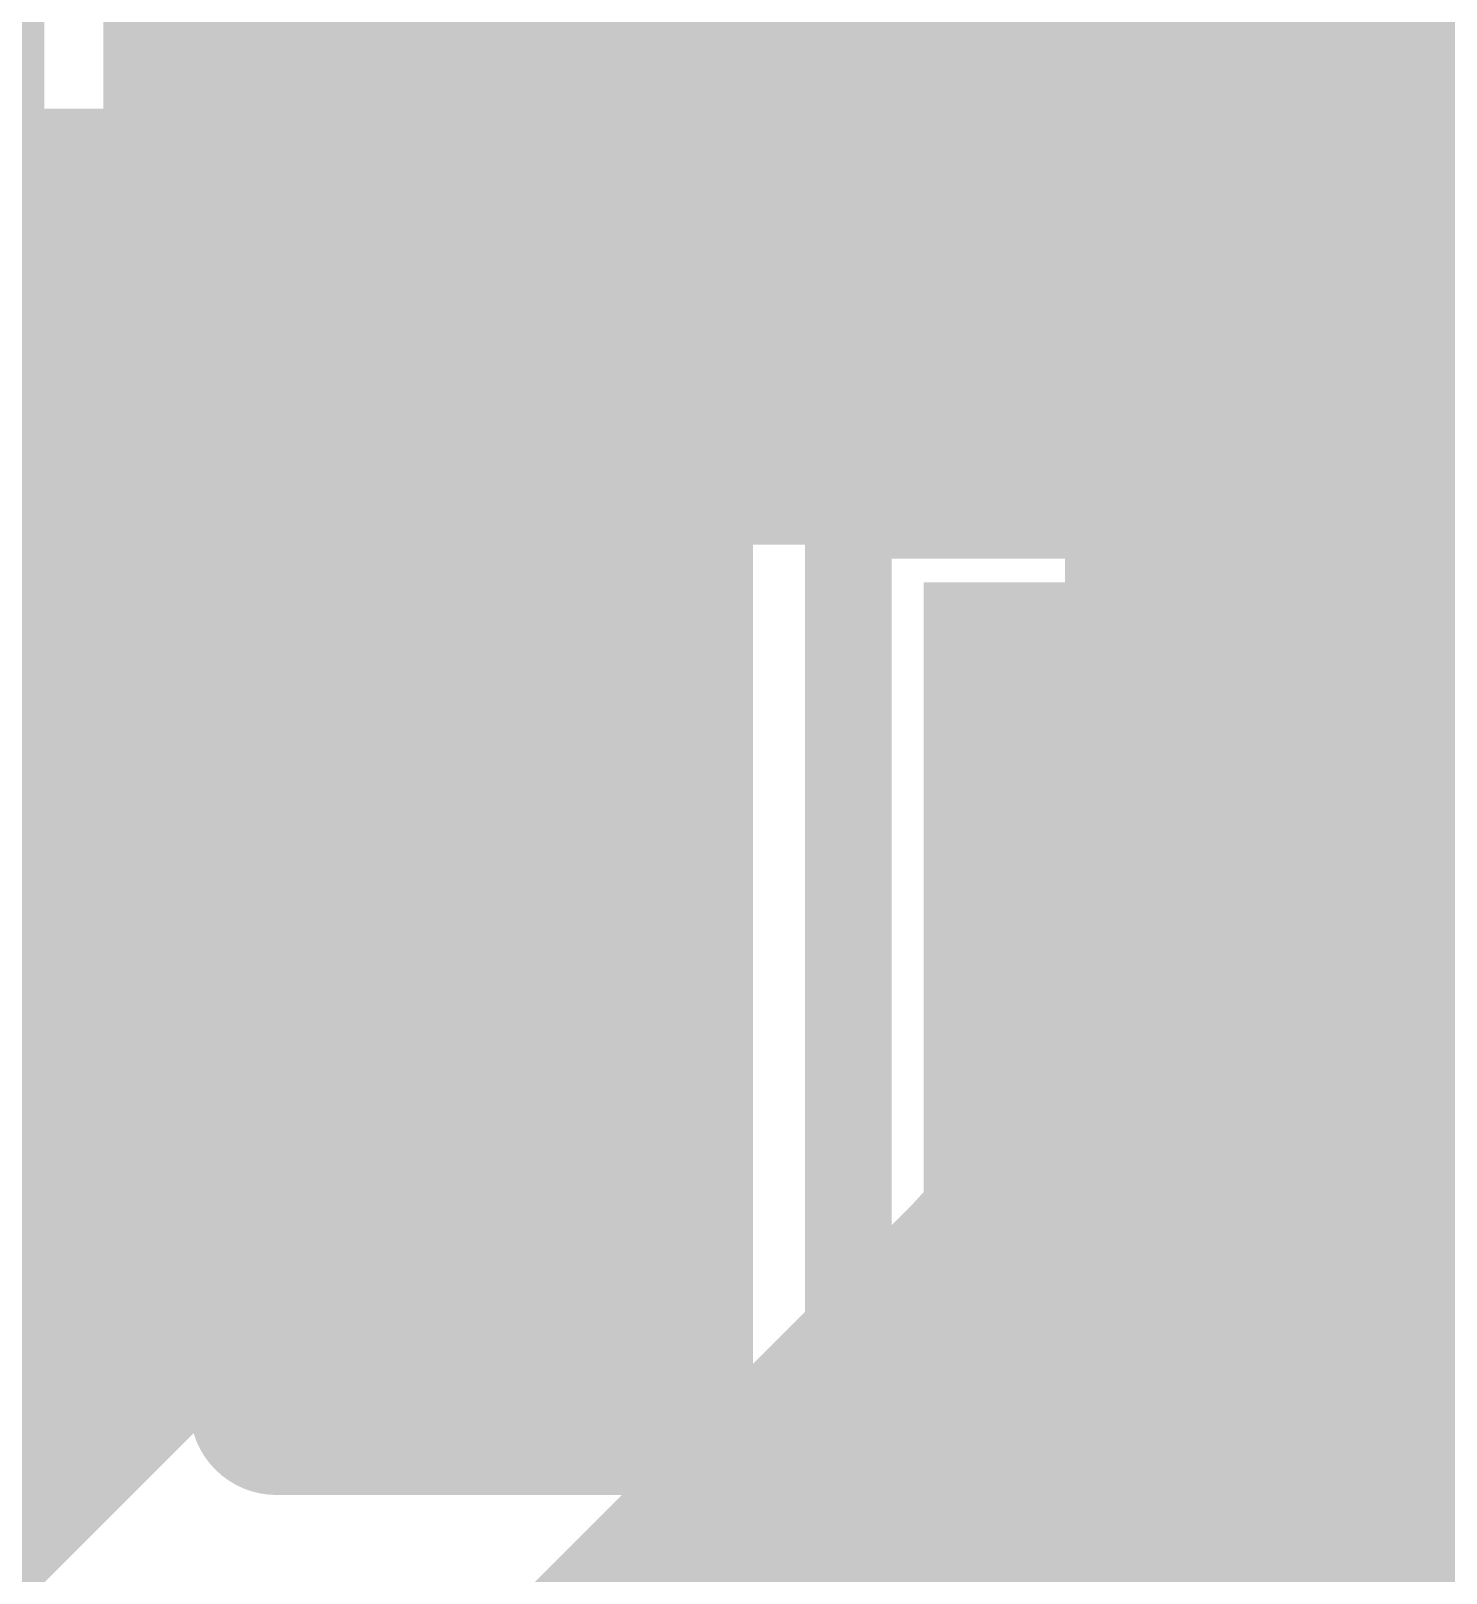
# Model space of a CAD drawing. Header units: inches. Extents: x -0.355 to 0.355, y -0.355 to 0.355.
# Drawn here: x 0.15485 to 0.18701, y -0.04311 to -0.00807 of the extents above; entities that cross this region are included whole.
import ezdxf

# ---------------------------------------------------------------- set-up
doc = ezdxf.new("R2010")
doc.units = ezdxf.units.IN
doc.header["$MEASUREMENT"] = 0
for name, color, linetype in [('BottomLayer', 5, 'Continuous'), ('BottomPaste', 16, 'Continuous'), ('BottomSolder', 6, 'Continuous'), ('Mechanical15', 56, 'Continuous'), ('TopLayer', 1, 'Continuous'), ('TopOverlay', 2, 'Continuous'), ('TopPaste', 8, 'Continuous'), ('TopSolder', 216, 'Continuous')]:
    doc.layers.add(name, color=color, linetype=linetype)

# ---------------------------------------------------------------- blocks, each defined once
blk = doc.blocks.new('BF83112DW7_D_7_F_4_B_4')
at = {"layer": 'BottomLayer'}
blk.add_hatch(color=5, dxfattribs=at).paths.add_polyline_path([(-0.015748, -0.162598), (0.015748, -0.162598), (0.015748, -0.178346), (-0.015748, -0.178346)])
at = {"layer": 'BottomPaste'}
blk.add_hatch(color=16, dxfattribs=at).paths.add_polyline_path([(-0.015748, -0.162598), (0.015748, -0.162598), (0.015748, -0.178346), (-0.015748, -0.178346)])
at = {"layer": 'BottomSolder'}
blk.add_hatch(color=6, dxfattribs=at).paths.add_polyline_path([(-0.019748, -0.158598), (0.019748, -0.158598), (0.019748, -0.182346), (-0.019748, -0.182346)])
blk = doc.blocks.new('R0201_18')
at = {"layer": 'TopLayer'}
blk.add_hatch(color=1, dxfattribs=at).paths.add_polyline_path([(0.005906, 0.005906), (0.017716, 0.005906), (0.017716, -0.005906), (0.005906, -0.005906)])
at = {"layer": 'TopPaste'}
blk.add_hatch(color=8, dxfattribs=at).paths.add_polyline_path([(0.005906, 0.005906), (0.017716, 0.005906), (0.017716, -0.005906), (0.005906, -0.005906)])
at = {"layer": 'TopSolder'}
blk.add_hatch(color=216, dxfattribs=at).paths.add_polyline_path([(0.001906, 0.009905), (0.021716, 0.009905), (0.021716, -0.009905), (0.001906, -0.009905)])
at = {"layer": 'TopOverlay'}
for points in [[(0.023425, 0.011434, 0.001969, 0.001969, 0), (0.007874, 0.011434, 0.001969, 0.001969, 0)], [(0.023425, 0.011434, 0.001969, 0.001969, 0), (0.023425, -0.011434, 0.001969, 0.001969, 0)], [(0.023425, -0.011434, 0.001969, 0.001969, 0), (0.007874, -0.011434, 0.001969, 0.001969, 0)]]:
    blk.add_lwpolyline(points, format="xyseb", dxfattribs=at)
for points in [[(0.022933, 0.011434, 0.000984, 0.000984, 1), (0.023917, 0.011434, 0.000984, 0.000984, 1)], [(0.022933, 0.011434, 0.000984, 0.000984, 1), (0.023917, 0.011434, 0.000984, 0.000984, 1)], [(0.022933, -0.011434, 0.000984, 0.000984, 1), (0.023917, -0.011434, 0.000984, 0.000984, 1)], [(0.022933, -0.011434, 0.000984, 0.000984, 1), (0.023917, -0.011434, 0.000984, 0.000984, 1)]]:
    blk.add_lwpolyline(points, format="xyseb", close=True, dxfattribs=at)
blk = doc.blocks.new('SOD_962_37')
at = {"layer": 'Mechanical15'}
h = blk.add_hatch(color=56, dxfattribs=at)
edge = h.paths.add_edge_path()
edge.add_arc((0, 0), 0.000984, 0, 360)
at = {"layer": 'TopLayer'}
for points in [[(-0.010827, 0.004921), (-0.004921, 0.004921), (-0.004921, -0.004921), (-0.010827, -0.004921)], [(0.004921, 0.004921), (0.010827, 0.004921), (0.010827, -0.004921), (0.004921, -0.004921)]]:
    blk.add_hatch(color=1, dxfattribs=at).paths.add_polyline_path(points)
at = {"layer": 'TopPaste'}
for points in [[(-0.010827, 0.004921), (-0.004921, 0.004921), (-0.004921, -0.004921), (-0.010827, -0.004921)], [(0.004921, 0.004921), (0.010827, 0.004921), (0.010827, -0.004921), (0.004921, -0.004921)]]:
    blk.add_hatch(color=8, dxfattribs=at).paths.add_polyline_path(points)
at = {"layer": 'TopSolder'}
for points in [[(-0.014827, 0.008921), (-0.000921, 0.008921), (-0.000921, -0.008921), (-0.014827, -0.008921)], [(0.000921, 0.008921), (0.014827, 0.008921), (0.014827, -0.008921), (0.000921, -0.008921)]]:
    blk.add_hatch(color=216, dxfattribs=at).paths.add_polyline_path(points)
at = {"layer": 'TopOverlay'}
for points in [[(0.000387, 0.005899, 0.001181, 0.001181, 0), (-0.0004, 0.005899, 0.001181, 0.001181, 0)], [(0.000394, -0.005906, 0.001181, 0.001181, 0), (-0.000394, -0.005906, 0.001181, 0.001181, 0)]]:
    blk.add_lwpolyline(points, format="xyseb", dxfattribs=at)
for points in [[(-0.000695, 0.005899, 0.00059, 0.00059, 1), (-0.000105, 0.005899, 0.00059, 0.00059, 1)], [(0.000092, 0.005899, 0.00059, 0.00059, 1), (0.000683, 0.005899, 0.00059, 0.00059, 1)], [(-0.000689, -0.005906, 0.00059, 0.00059, 1), (-0.000098, -0.005906, 0.00059, 0.00059, 1)], [(0.000098, -0.005906, 0.00059, 0.00059, 1), (0.000689, -0.005906, 0.00059, 0.00059, 1)]]:
    blk.add_lwpolyline(points, format="xyseb", close=True, dxfattribs=at)
blk = doc.blocks.new('C0201_46')
at = {"layer": 'TopOverlay'}
for points in [[(0.019606, 0.011847, 0.001181, 0.001181, -0.414214), (0.023543, 0.00791, 0.001181, 0.001181, 0)], [(0.023543, 0.00791, 0.001181, 0.001181, 0), (0.023543, -0.00791, 0.001181, 0.001181, 0)]]:
    blk.add_lwpolyline(points, format="xyseb", dxfattribs=at)
blk.add_lwpolyline([(0.023248, 0.00791, 0.00059, 0.00059, 1), (0.023839, 0.00791, 0.00059, 0.00059, 1)], format="xyseb", close=True, dxfattribs=at)
blk.add_lwpolyline([(0.023248, 0.00791, 0.00059, 0.00059, 1), (0.023839, 0.00791, 0.00059, 0.00059, 1)], format="xyseb", close=True, dxfattribs=at)
blk = doc.blocks.new('C0201_52')
at = {"layer": 'TopOverlay'}
for points in [[(-0.019606, -0.011847, 0.001181, 0.001181, -0.414214), (-0.023543, -0.00791, 0.001181, 0.001181, 0)], [(-0.019606, -0.011847, 0.001181, 0.001181, 0), (0.019606, -0.011847, 0.001181, 0.001181, 0)]]:
    blk.add_lwpolyline(points, format="xyseb", dxfattribs=at)
blk.add_lwpolyline([(-0.019902, -0.011847, 0.00059, 0.00059, 1), (-0.019311, -0.011847, 0.00059, 0.00059, 1)], format="xyseb", close=True, dxfattribs=at)
blk.add_lwpolyline([(-0.019902, -0.011847, 0.00059, 0.00059, 1), (-0.019311, -0.011847, 0.00059, 0.00059, 1)], format="xyseb", close=True, dxfattribs=at)

msp = doc.modelspace()

# ---------------------------------------------------------------- linework, layer by layer
at = {"layer": 'BottomLayer'}
for points in [[(0.264103, -0.07874, 0.003937, 0.003937, -6.854099), (0.264103, 0.07874, 0.003937, 0.003937, 0)], [(0.166535, -0.026377, 0.007874, 0.007874, 0), (0.166535, -0.003937, 0.007874, 0.007874, 0)], [(0.275591, -0.003937, 0.003937, 0.003937, -0.864689), (-0.264103, -0.082677, 0.003937, 0.003937, 0)], [(0.190994, -0.010182, 0.003937, 0.003937, -0.101998), (0.185545, -0.011305, 0.003937, 0.003937, 0)], [(0.190994, -0.010182, 0.003937, 0.003937, -0.101998), (0.185545, -0.011305, 0.003937, 0.003937, 0)], [(0.180315, -0.011305, 0.003937, 0.003937, 0), (0.185545, -0.011305, 0.003937, 0.003937, 0)], [(0.180315, -0.026377, 0.003937, 0.003937, 0), (0.180315, -0.011305, 0.003937, 0.003937, 0)], [(0.187039, -0.011224, 0.003937, 0.003937, 0), (0.191104, -0.011224, 0.003937, 0.003937, 0)], [(0.180315, -0.011618, 0.003937, 0.003937, 0), (0.191161, -0.011618, 0.003937, 0.003937, 0)], [(0.180315, -0.012012, 0.003937, 0.003937, 0), (0.191228, -0.012012, 0.003937, 0.003937, 0)], [(0.180315, -0.012405, 0.003937, 0.003937, 0), (0.191304, -0.012405, 0.003937, 0.003937, 0)], [(0.180315, -0.012799, 0.003937, 0.003937, 0), (0.191389, -0.012799, 0.003937, 0.003937, 0)], [(0.180315, -0.013193, 0.003937, 0.003937, 0), (0.191483, -0.013193, 0.003937, 0.003937, 0)], [(0.180315, -0.013586, 0.003937, 0.003937, 0), (0.191587, -0.013586, 0.003937, 0.003937, 0)], [(0.180315, -0.01398, 0.003937, 0.003937, 0), (0.191701, -0.01398, 0.003937, 0.003937, 0)], [(0.180315, -0.014374, 0.003937, 0.003937, 0), (0.191825, -0.014374, 0.003937, 0.003937, 0)], [(0.180315, -0.014767, 0.003937, 0.003937, 0), (0.191959, -0.014767, 0.003937, 0.003937, 0)], [(0.180315, -0.015161, 0.003937, 0.003937, 0), (0.192104, -0.015161, 0.003937, 0.003937, 0)], [(0.180315, -0.015555, 0.003937, 0.003937, 0), (0.192259, -0.015555, 0.003937, 0.003937, 0)], [(0.180315, -0.015949, 0.003937, 0.003937, 0), (0.192426, -0.015949, 0.003937, 0.003937, 0)], [(0.180315, -0.016342, 0.003937, 0.003937, 0), (0.192603, -0.016342, 0.003937, 0.003937, 0)], [(0.180315, -0.016736, 0.003937, 0.003937, 0), (0.192793, -0.016736, 0.003937, 0.003937, 0)], [(0.180315, -0.01713, 0.003937, 0.003937, 0), (0.192994, -0.01713, 0.003937, 0.003937, 0)], [(0.180315, -0.017523, 0.003937, 0.003937, 0), (0.193209, -0.017523, 0.003937, 0.003937, 0)], [(0.180315, -0.017917, 0.003937, 0.003937, 0), (0.193436, -0.017917, 0.003937, 0.003937, 0)], [(0.180315, -0.018311, 0.003937, 0.003937, 0), (0.193677, -0.018311, 0.003937, 0.003937, 0)], [(0.180315, -0.018704, 0.003937, 0.003937, 0), (0.193933, -0.018704, 0.003937, 0.003937, 0)], [(0.180315, -0.019098, 0.003937, 0.003937, 0), (0.194204, -0.019098, 0.003937, 0.003937, 0)], [(0.180315, -0.019492, 0.003937, 0.003937, 0), (0.194491, -0.019492, 0.003937, 0.003937, 0)], [(0.180315, -0.019886, 0.003937, 0.003937, 0), (0.194795, -0.019886, 0.003937, 0.003937, 0)], [(0.180315, -0.020279, 0.003937, 0.003937, 0), (0.195118, -0.020279, 0.003937, 0.003937, 0)], [(0.180315, -0.020673, 0.003937, 0.003937, 0), (0.19546, -0.020673, 0.003937, 0.003937, 0)], [(0.180315, -0.021067, 0.003937, 0.003937, 0), (0.195823, -0.021067, 0.003937, 0.003937, 0)], [(0.180315, -0.02146, 0.003937, 0.003937, 0), (0.196209, -0.02146, 0.003937, 0.003937, 0)], [(0.180315, -0.021854, 0.003937, 0.003937, 0), (0.196621, -0.021854, 0.003937, 0.003937, 0)], [(0.180315, -0.022248, 0.003937, 0.003937, 0), (0.19706, -0.022248, 0.003937, 0.003937, 0)], [(0.180315, -0.022641, 0.003937, 0.003937, 0), (0.19753, -0.022641, 0.003937, 0.003937, 0)], [(0.180315, -0.023035, 0.003937, 0.003937, 0), (0.198036, -0.023035, 0.003937, 0.003937, 0)], [(0.180315, -0.023429, 0.003937, 0.003937, 0), (0.198583, -0.023429, 0.003937, 0.003937, 0)], [(0.180315, -0.023823, 0.003937, 0.003937, 0), (0.199178, -0.023823, 0.003937, 0.003937, 0)], [(0.180315, -0.024216, 0.003937, 0.003937, 0), (0.199829, -0.024216, 0.003937, 0.003937, 0)], [(0.122047, -0.070865, 0.007874, 0.007874, 0), (0.166535, -0.026377, 0.007874, 0.007874, 0)], [(0.180315, -0.02461, 0.003937, 0.003937, 0), (0.200552, -0.02461, 0.003937, 0.003937, 0)], [(0.180315, -0.025004, 0.003937, 0.003937, 0), (0.201368, -0.025004, 0.003937, 0.003937, 0)], [(0.180315, -0.025397, 0.003937, 0.003937, 0), (0.202311, -0.025397, 0.003937, 0.003937, 0)], [(0.180315, -0.025791, 0.003937, 0.003937, 0), (0.20345, -0.025791, 0.003937, 0.003937, 0)], [(0.180315, -0.026377, 0.003937, 0.003937, -0.198912), (0.176279, -0.036121, 0.003937, 0.003937, 0)], [(0.180315, -0.026377, 0.003937, 0.003937, -0.198912), (0.176279, -0.036121, 0.003937, 0.003937, 0)], [(0.180315, -0.026185, 0.003937, 0.003937, 0), (0.204964, -0.026185, 0.003937, 0.003937, 0)], [(0.180313, -0.026579, 0.003937, 0.003937, 0), (0.250949, -0.026579, 0.003937, 0.003937, 0)], [(0.180302, -0.026972, 0.003937, 0.003937, 0), (0.250913, -0.026972, 0.003937, 0.003937, 0)], [(0.180279, -0.027366, 0.003937, 0.003937, 0), (0.250877, -0.027366, 0.003937, 0.003937, 0)], [(0.180245, -0.02776, 0.003937, 0.003937, 0), (0.25084, -0.02776, 0.003937, 0.003937, 0)], [(0.1802, -0.028153, 0.003937, 0.003937, 0), (0.250802, -0.028153, 0.003937, 0.003937, 0)], [(0.180143, -0.028547, 0.003937, 0.003937, 0), (0.250764, -0.028547, 0.003937, 0.003937, 0)], [(0.180074, -0.028941, 0.003937, 0.003937, 0), (0.250725, -0.028941, 0.003937, 0.003937, 0)], [(0.179994, -0.029334, 0.003937, 0.003937, 0), (0.250685, -0.029334, 0.003937, 0.003937, 0)], [(0.179901, -0.029728, 0.003937, 0.003937, 0), (0.250645, -0.029728, 0.003937, 0.003937, 0)], [(0.179796, -0.030122, 0.003937, 0.003937, 0), (0.250604, -0.030122, 0.003937, 0.003937, 0)], [(0.179679, -0.030516, 0.003937, 0.003937, 0), (0.250563, -0.030516, 0.003937, 0.003937, 0)], [(0.179548, -0.030909, 0.003937, 0.003937, 0), (0.250521, -0.030909, 0.003937, 0.003937, 0)], [(0.179404, -0.031303, 0.003937, 0.003937, 0), (0.250478, -0.031303, 0.003937, 0.003937, 0)], [(0.179247, -0.031697, 0.003937, 0.003937, 0), (0.250435, -0.031697, 0.003937, 0.003937, 0)], [(0.179075, -0.03209, 0.003937, 0.003937, 0), (0.250391, -0.03209, 0.003937, 0.003937, 0)], [(0.178888, -0.032484, 0.003937, 0.003937, 0), (0.250346, -0.032484, 0.003937, 0.003937, 0)], [(0.178685, -0.032878, 0.003937, 0.003937, 0), (0.250301, -0.032878, 0.003937, 0.003937, 0)], [(0.178466, -0.033271, 0.003937, 0.003937, 0), (0.250255, -0.033271, 0.003937, 0.003937, 0)], [(0.17823, -0.033665, 0.003937, 0.003937, 0), (0.250209, -0.033665, 0.003937, 0.003937, 0)], [(0.177975, -0.034059, 0.003937, 0.003937, 0), (0.250162, -0.034059, 0.003937, 0.003937, 0)], [(0.177701, -0.034452, 0.003937, 0.003937, 0), (0.250114, -0.034452, 0.003937, 0.003937, 0)], [(0.177405, -0.034846, 0.003937, 0.003937, 0), (0.250066, -0.034846, 0.003937, 0.003937, 0)], [(0.177087, -0.03524, 0.003937, 0.003937, 0), (0.250017, -0.03524, 0.003937, 0.003937, 0)], [(0.176743, -0.035634, 0.003937, 0.003937, 0), (0.249967, -0.035634, 0.003937, 0.003937, 0)], [(0.141353, -0.071046, 0.003937, 0.003937, 0), (0.176279, -0.036121, 0.003937, 0.003937, 0)], [(0.176372, -0.036027, 0.003937, 0.003937, 0), (0.249917, -0.036027, 0.003937, 0.003937, 0)], [(0.175979, -0.036421, 0.003937, 0.003937, 0), (0.249866, -0.036421, 0.003937, 0.003937, 0)], [(0.175585, -0.036815, 0.003937, 0.003937, 0), (0.249814, -0.036815, 0.003937, 0.003937, 0)], [(0.175191, -0.037208, 0.003937, 0.003937, 0), (0.249762, -0.037208, 0.003937, 0.003937, 0)], [(0.174798, -0.037602, 0.003937, 0.003937, 0), (0.24971, -0.037602, 0.003937, 0.003937, 0)], [(0.174404, -0.037996, 0.003937, 0.003937, 0), (0.249656, -0.037996, 0.003937, 0.003937, 0)], [(0.17401, -0.03839, 0.003937, 0.003937, 0), (0.249602, -0.03839, 0.003937, 0.003937, 0)], [(0.173617, -0.038783, 0.003937, 0.003937, 0), (0.249547, -0.038783, 0.003937, 0.003937, 0)], [(0.173223, -0.039177, 0.003937, 0.003937, 0), (0.249492, -0.039177, 0.003937, 0.003937, 0)], [(0.172829, -0.039571, 0.003937, 0.003937, 0), (0.249436, -0.039571, 0.003937, 0.003937, 0)], [(0.172435, -0.039964, 0.003937, 0.003937, 0), (0.24938, -0.039964, 0.003937, 0.003937, 0)], [(0.172042, -0.040358, 0.003937, 0.003937, 0), (0.249322, -0.040358, 0.003937, 0.003937, 0)], [(0.171648, -0.040752, 0.003937, 0.003937, 0), (0.249265, -0.040752, 0.003937, 0.003937, 0)], [(0.171254, -0.041145, 0.003937, 0.003937, 0), (0.249206, -0.041145, 0.003937, 0.003937, 0)], [(0.170861, -0.041539, 0.003937, 0.003937, 0), (0.249147, -0.041539, 0.003937, 0.003937, 0)], [(0.170467, -0.041933, 0.003937, 0.003937, 0), (0.249087, -0.041933, 0.003937, 0.003937, 0)], [(0.170073, -0.042327, 0.003937, 0.003937, 0), (0.249027, -0.042327, 0.003937, 0.003937, 0)], [(0.16968, -0.04272, 0.003937, 0.003937, 0), (0.248966, -0.04272, 0.003937, 0.003937, 0)], [(0.169286, -0.043114, 0.003937, 0.003937, 0), (0.248904, -0.043114, 0.003937, 0.003937, 0)], [(0.168892, -0.043508, 0.003937, 0.003937, 0), (0.248842, -0.043508, 0.003937, 0.003937, 0)], [(0.168498, -0.043901, 0.003937, 0.003937, 0), (0.248779, -0.043901, 0.003937, 0.003937, 0)], [(0.168105, -0.044295, 0.003937, 0.003937, 0), (0.248716, -0.044295, 0.003937, 0.003937, 0)], [(0.167711, -0.044689, 0.003937, 0.003937, 0), (0.248651, -0.044689, 0.003937, 0.003937, 0)]]:
    msp.add_lwpolyline(points, format="xyseb", dxfattribs=at)
for points in [[(0.179331, -0.011305, 0.001969, 0.001969, 1), (0.181299, -0.011305, 0.001969, 0.001969, 1)], [(0.179331, -0.011305, 0.001969, 0.001969, 1), (0.181299, -0.011305, 0.001969, 0.001969, 1)], [(0.184561, -0.011305, 0.001969, 0.001969, 1), (0.186529, -0.011305, 0.001969, 0.001969, 1)], [(0.184561, -0.011305, 0.001969, 0.001969, 1), (0.186529, -0.011305, 0.001969, 0.001969, 1)], [(0.184561, -0.011305, 0.001969, 0.001969, 1), (0.186529, -0.011305, 0.001969, 0.001969, 1)], [(0.186055, -0.011224, 0.001969, 0.001969, 1), (0.188024, -0.011224, 0.001969, 0.001969, 1)], [(0.179331, -0.011618, 0.001969, 0.001969, 1), (0.181299, -0.011618, 0.001969, 0.001969, 1)], [(0.179331, -0.012012, 0.001969, 0.001969, 1), (0.181299, -0.012012, 0.001969, 0.001969, 1)], [(0.179331, -0.012405, 0.001969, 0.001969, 1), (0.181299, -0.012405, 0.001969, 0.001969, 1)], [(0.179331, -0.012799, 0.001969, 0.001969, 1), (0.181299, -0.012799, 0.001969, 0.001969, 1)], [(0.179331, -0.013193, 0.001969, 0.001969, 1), (0.181299, -0.013193, 0.001969, 0.001969, 1)], [(0.179331, -0.013586, 0.001969, 0.001969, 1), (0.181299, -0.013586, 0.001969, 0.001969, 1)], [(0.179331, -0.01398, 0.001969, 0.001969, 1), (0.181299, -0.01398, 0.001969, 0.001969, 1)], [(0.179331, -0.014374, 0.001969, 0.001969, 1), (0.181299, -0.014374, 0.001969, 0.001969, 1)], [(0.179331, -0.014767, 0.001969, 0.001969, 1), (0.181299, -0.014767, 0.001969, 0.001969, 1)], [(0.179331, -0.015161, 0.001969, 0.001969, 1), (0.181299, -0.015161, 0.001969, 0.001969, 1)], [(0.179331, -0.015555, 0.001969, 0.001969, 1), (0.181299, -0.015555, 0.001969, 0.001969, 1)], [(0.179331, -0.015949, 0.001969, 0.001969, 1), (0.181299, -0.015949, 0.001969, 0.001969, 1)], [(0.179331, -0.016342, 0.001969, 0.001969, 1), (0.181299, -0.016342, 0.001969, 0.001969, 1)], [(0.179331, -0.016736, 0.001969, 0.001969, 1), (0.181299, -0.016736, 0.001969, 0.001969, 1)], [(0.179331, -0.01713, 0.001969, 0.001969, 1), (0.181299, -0.01713, 0.001969, 0.001969, 1)], [(0.179331, -0.017523, 0.001969, 0.001969, 1), (0.181299, -0.017523, 0.001969, 0.001969, 1)], [(0.179331, -0.017917, 0.001969, 0.001969, 1), (0.181299, -0.017917, 0.001969, 0.001969, 1)], [(0.179331, -0.018311, 0.001969, 0.001969, 1), (0.181299, -0.018311, 0.001969, 0.001969, 1)], [(0.179331, -0.018704, 0.001969, 0.001969, 1), (0.181299, -0.018704, 0.001969, 0.001969, 1)], [(0.179331, -0.019098, 0.001969, 0.001969, 1), (0.181299, -0.019098, 0.001969, 0.001969, 1)], [(0.179331, -0.019492, 0.001969, 0.001969, 1), (0.181299, -0.019492, 0.001969, 0.001969, 1)], [(0.179331, -0.019886, 0.001969, 0.001969, 1), (0.181299, -0.019886, 0.001969, 0.001969, 1)], [(0.179331, -0.020279, 0.001969, 0.001969, 1), (0.181299, -0.020279, 0.001969, 0.001969, 1)], [(0.179331, -0.020673, 0.001969, 0.001969, 1), (0.181299, -0.020673, 0.001969, 0.001969, 1)], [(0.179331, -0.021067, 0.001969, 0.001969, 1), (0.181299, -0.021067, 0.001969, 0.001969, 1)], [(0.179331, -0.02146, 0.001969, 0.001969, 1), (0.181299, -0.02146, 0.001969, 0.001969, 1)], [(0.179331, -0.021854, 0.001969, 0.001969, 1), (0.181299, -0.021854, 0.001969, 0.001969, 1)], [(0.179331, -0.022248, 0.001969, 0.001969, 1), (0.181299, -0.022248, 0.001969, 0.001969, 1)], [(0.179331, -0.022641, 0.001969, 0.001969, 1), (0.181299, -0.022641, 0.001969, 0.001969, 1)], [(0.179331, -0.023035, 0.001969, 0.001969, 1), (0.181299, -0.023035, 0.001969, 0.001969, 1)], [(0.179331, -0.023429, 0.001969, 0.001969, 1), (0.181299, -0.023429, 0.001969, 0.001969, 1)], [(0.179331, -0.023823, 0.001969, 0.001969, 1), (0.181299, -0.023823, 0.001969, 0.001969, 1)], [(0.179331, -0.024216, 0.001969, 0.001969, 1), (0.181299, -0.024216, 0.001969, 0.001969, 1)], [(0.164567, -0.026377, 0.003937, 0.003937, 1), (0.168504, -0.026377, 0.003937, 0.003937, 1)], [(0.164567, -0.026377, 0.003937, 0.003937, 1), (0.168504, -0.026377, 0.003937, 0.003937, 1)], [(0.179331, -0.02461, 0.001969, 0.001969, 1), (0.181299, -0.02461, 0.001969, 0.001969, 1)], [(0.179331, -0.025004, 0.001969, 0.001969, 1), (0.181299, -0.025004, 0.001969, 0.001969, 1)], [(0.179331, -0.025397, 0.001969, 0.001969, 1), (0.181299, -0.025397, 0.001969, 0.001969, 1)], [(0.179331, -0.025791, 0.001969, 0.001969, 1), (0.181299, -0.025791, 0.001969, 0.001969, 1)], [(0.179331, -0.026185, 0.001969, 0.001969, 1), (0.181299, -0.026185, 0.001969, 0.001969, 1)], [(0.179331, -0.026377, 0.001969, 0.001969, 1), (0.181299, -0.026377, 0.001969, 0.001969, 1)], [(0.179331, -0.026377, 0.001969, 0.001969, 1), (0.181299, -0.026377, 0.001969, 0.001969, 1)], [(0.179331, -0.026377, 0.001969, 0.001969, 1), (0.181299, -0.026377, 0.001969, 0.001969, 1)], [(0.179329, -0.026579, 0.001969, 0.001969, 1), (0.181298, -0.026579, 0.001969, 0.001969, 1)], [(0.179318, -0.026972, 0.001969, 0.001969, 1), (0.181286, -0.026972, 0.001969, 0.001969, 1)], [(0.179295, -0.027366, 0.001969, 0.001969, 1), (0.181264, -0.027366, 0.001969, 0.001969, 1)], [(0.179261, -0.02776, 0.001969, 0.001969, 1), (0.18123, -0.02776, 0.001969, 0.001969, 1)], [(0.179216, -0.028153, 0.001969, 0.001969, 1), (0.181184, -0.028153, 0.001969, 0.001969, 1)], [(0.179159, -0.028547, 0.001969, 0.001969, 1), (0.181127, -0.028547, 0.001969, 0.001969, 1)], [(0.17909, -0.028941, 0.001969, 0.001969, 1), (0.181059, -0.028941, 0.001969, 0.001969, 1)], [(0.17901, -0.029334, 0.001969, 0.001969, 1), (0.180978, -0.029334, 0.001969, 0.001969, 1)], [(0.178917, -0.029728, 0.001969, 0.001969, 1), (0.180886, -0.029728, 0.001969, 0.001969, 1)], [(0.178812, -0.030122, 0.001969, 0.001969, 1), (0.180781, -0.030122, 0.001969, 0.001969, 1)], [(0.178695, -0.030516, 0.001969, 0.001969, 1), (0.180663, -0.030516, 0.001969, 0.001969, 1)], [(0.178564, -0.030909, 0.001969, 0.001969, 1), (0.180533, -0.030909, 0.001969, 0.001969, 1)], [(0.17842, -0.031303, 0.001969, 0.001969, 1), (0.180389, -0.031303, 0.001969, 0.001969, 1)], [(0.178263, -0.031697, 0.001969, 0.001969, 1), (0.180231, -0.031697, 0.001969, 0.001969, 1)], [(0.178091, -0.03209, 0.001969, 0.001969, 1), (0.180059, -0.03209, 0.001969, 0.001969, 1)], [(0.177904, -0.032484, 0.001969, 0.001969, 1), (0.179872, -0.032484, 0.001969, 0.001969, 1)], [(0.177701, -0.032878, 0.001969, 0.001969, 1), (0.179669, -0.032878, 0.001969, 0.001969, 1)], [(0.177482, -0.033271, 0.001969, 0.001969, 1), (0.17945, -0.033271, 0.001969, 0.001969, 1)], [(0.177246, -0.033665, 0.001969, 0.001969, 1), (0.179214, -0.033665, 0.001969, 0.001969, 1)], [(0.176991, -0.034059, 0.001969, 0.001969, 1), (0.178959, -0.034059, 0.001969, 0.001969, 1)], [(0.176716, -0.034452, 0.001969, 0.001969, 1), (0.178685, -0.034452, 0.001969, 0.001969, 1)], [(0.176421, -0.034846, 0.001969, 0.001969, 1), (0.178389, -0.034846, 0.001969, 0.001969, 1)], [(0.176102, -0.03524, 0.001969, 0.001969, 1), (0.178071, -0.03524, 0.001969, 0.001969, 1)], [(0.175759, -0.035634, 0.001969, 0.001969, 1), (0.177727, -0.035634, 0.001969, 0.001969, 1)], [(0.175295, -0.036121, 0.001969, 0.001969, 1), (0.177263, -0.036121, 0.001969, 0.001969, 1)], [(0.175295, -0.036121, 0.001969, 0.001969, 1), (0.177263, -0.036121, 0.001969, 0.001969, 1)], [(0.175295, -0.036121, 0.001969, 0.001969, 1), (0.177263, -0.036121, 0.001969, 0.001969, 1)], [(0.175387, -0.036027, 0.001969, 0.001969, 1), (0.177356, -0.036027, 0.001969, 0.001969, 1)], [(0.174995, -0.036421, 0.001969, 0.001969, 1), (0.176963, -0.036421, 0.001969, 0.001969, 1)], [(0.174601, -0.036815, 0.001969, 0.001969, 1), (0.176569, -0.036815, 0.001969, 0.001969, 1)], [(0.174207, -0.037208, 0.001969, 0.001969, 1), (0.176176, -0.037208, 0.001969, 0.001969, 1)], [(0.173814, -0.037602, 0.001969, 0.001969, 1), (0.175782, -0.037602, 0.001969, 0.001969, 1)], [(0.17342, -0.037996, 0.001969, 0.001969, 1), (0.175388, -0.037996, 0.001969, 0.001969, 1)], [(0.173026, -0.03839, 0.001969, 0.001969, 1), (0.174994, -0.03839, 0.001969, 0.001969, 1)], [(0.172632, -0.038783, 0.001969, 0.001969, 1), (0.174601, -0.038783, 0.001969, 0.001969, 1)], [(0.172239, -0.039177, 0.001969, 0.001969, 1), (0.174207, -0.039177, 0.001969, 0.001969, 1)], [(0.171845, -0.039571, 0.001969, 0.001969, 1), (0.173813, -0.039571, 0.001969, 0.001969, 1)], [(0.171451, -0.039964, 0.001969, 0.001969, 1), (0.17342, -0.039964, 0.001969, 0.001969, 1)], [(0.171058, -0.040358, 0.001969, 0.001969, 1), (0.173026, -0.040358, 0.001969, 0.001969, 1)], [(0.170664, -0.040752, 0.001969, 0.001969, 1), (0.172632, -0.040752, 0.001969, 0.001969, 1)], [(0.17027, -0.041145, 0.001969, 0.001969, 1), (0.172239, -0.041145, 0.001969, 0.001969, 1)], [(0.169877, -0.041539, 0.001969, 0.001969, 1), (0.171845, -0.041539, 0.001969, 0.001969, 1)], [(0.169483, -0.041933, 0.001969, 0.001969, 1), (0.171451, -0.041933, 0.001969, 0.001969, 1)], [(0.169089, -0.042327, 0.001969, 0.001969, 1), (0.171058, -0.042327, 0.001969, 0.001969, 1)], [(0.168695, -0.04272, 0.001969, 0.001969, 1), (0.170664, -0.04272, 0.001969, 0.001969, 1)], [(0.168302, -0.043114, 0.001969, 0.001969, 1), (0.17027, -0.043114, 0.001969, 0.001969, 1)], [(0.167908, -0.043508, 0.001969, 0.001969, 1), (0.169876, -0.043508, 0.001969, 0.001969, 1)], [(0.167514, -0.043901, 0.001969, 0.001969, 1), (0.169483, -0.043901, 0.001969, 0.001969, 1)], [(0.167121, -0.044295, 0.001969, 0.001969, 1), (0.169089, -0.044295, 0.001969, 0.001969, 1)], [(0.166727, -0.044689, 0.001969, 0.001969, 1), (0.168695, -0.044689, 0.001969, 0.001969, 1)]]:
    msp.add_lwpolyline(points, format="xyseb", close=True, dxfattribs=at)
at = {"layer": 'TopLayer'}
for points in [[(0.158465, -0.015748, 0.003937, 0.003937, 0), (0.158465, 0, 0.003937, 0.003937, 0)], [(0.168307, -0.01378, 0.007874, 0.007874, 0), (0.178149, -0.003937, 0.007874, 0.007874, 0)], [(0.158465, -0.0065, 0.003937, 0.003937, 0), (0.191103, -0.0065, 0.003937, 0.003937, 0)], [(0.158465, -0.006894, 0.003937, 0.003937, 0), (0.191054, -0.006894, 0.003937, 0.003937, 0)], [(0.158465, -0.007287, 0.003937, 0.003937, 0), (0.191015, -0.007287, 0.003937, 0.003937, 0)], [(0.158465, -0.007681, 0.003937, 0.003937, 0), (0.190984, -0.007681, 0.003937, 0.003937, 0)], [(0.158465, -0.008075, 0.003937, 0.003937, 0), (0.190962, -0.008075, 0.003937, 0.003937, 0)], [(0.158465, -0.008468, 0.003937, 0.003937, 0), (0.190949, -0.008468, 0.003937, 0.003937, 0)], [(0.158465, -0.008862, 0.003937, 0.003937, 0), (0.190945, -0.008862, 0.003937, 0.003937, 0)], [(0.158465, -0.009256, 0.003937, 0.003937, 0), (0.190949, -0.009256, 0.003937, 0.003937, 0)], [(0.158465, -0.009649, 0.003937, 0.003937, 0), (0.190963, -0.009649, 0.003937, 0.003937, 0)], [(0.158465, -0.010043, 0.003937, 0.003937, 0), (0.190985, -0.010043, 0.003937, 0.003937, 0)], [(0.158465, -0.010437, 0.003937, 0.003937, 0), (0.191015, -0.010437, 0.003937, 0.003937, 0)], [(0.158465, -0.01083, 0.003937, 0.003937, 0), (0.191055, -0.01083, 0.003937, 0.003937, 0)], [(0.158465, -0.011224, 0.003937, 0.003937, 0), (0.191104, -0.011224, 0.003937, 0.003937, 0)], [(0.158465, -0.011618, 0.003937, 0.003937, 0), (0.191161, -0.011618, 0.003937, 0.003937, 0)], [(0.142716, -0.023622, 0.007874, 0.007874, 0), (0.152559, -0.01378, 0.007874, 0.007874, 0)], [(0.152559, -0.01378, 0.007874, 0.007874, 0), (0.168307, -0.01378, 0.007874, 0.007874, 0)], [(0.158465, -0.012012, 0.003937, 0.003937, 0), (0.191228, -0.012012, 0.003937, 0.003937, 0)], [(0.158465, -0.012405, 0.003937, 0.003937, 0), (0.191304, -0.012405, 0.003937, 0.003937, 0)], [(0.158465, -0.012799, 0.003937, 0.003937, 0), (0.191389, -0.012799, 0.003937, 0.003937, 0)], [(0.158465, -0.013193, 0.003937, 0.003937, 0), (0.191483, -0.013193, 0.003937, 0.003937, 0)], [(0.158465, -0.013586, 0.003937, 0.003937, 0), (0.191587, -0.013586, 0.003937, 0.003937, 0)], [(0.158465, -0.01398, 0.003937, 0.003937, 0), (0.191701, -0.01398, 0.003937, 0.003937, 0)], [(0.158465, -0.014374, 0.003937, 0.003937, 0), (0.191825, -0.014374, 0.003937, 0.003937, 0)], [(0.158465, -0.014767, 0.003937, 0.003937, 0), (0.169291, -0.014767, 0.003937, 0.003937, 0)], [(0.169291, -0.014764, 0.003937, 0.003937, 0), (0.191958, -0.014764, 0.003937, 0.003937, 0)], [(0.169291, -0.038386, 0.003937, 0.003937, 0), (0.169291, -0.014764, 0.003937, 0.003937, 0)], [(0.158465, -0.015161, 0.003937, 0.003937, 0), (0.169291, -0.015161, 0.003937, 0.003937, 0)], [(0.158465, -0.015555, 0.003937, 0.003937, 0), (0.169291, -0.015555, 0.003937, 0.003937, 0)], [(0.107283, -0.015949, 0.003937, 0.003937, 0), (0.169291, -0.015949, 0.003937, 0.003937, 0)], [(0.142716, -0.015748, 0.003937, 0.003937, 0), (0.158465, -0.015748, 0.003937, 0.003937, 0)], [(0.107283, -0.016342, 0.003937, 0.003937, 0), (0.169291, -0.016342, 0.003937, 0.003937, 0)], [(0.107283, -0.016736, 0.003937, 0.003937, 0), (0.169291, -0.016736, 0.003937, 0.003937, 0)], [(0.107283, -0.01713, 0.003937, 0.003937, 0), (0.169291, -0.01713, 0.003937, 0.003937, 0)], [(0.107283, -0.017523, 0.003937, 0.003937, 0), (0.169291, -0.017523, 0.003937, 0.003937, 0)], [(0.107283, -0.017917, 0.003937, 0.003937, 0), (0.169291, -0.017917, 0.003937, 0.003937, 0)], [(0.107283, -0.018311, 0.003937, 0.003937, 0), (0.169291, -0.018311, 0.003937, 0.003937, 0)], [(0.107283, -0.018704, 0.003937, 0.003937, 0), (0.169291, -0.018704, 0.003937, 0.003937, 0)], [(0.107283, -0.019098, 0.003937, 0.003937, 0), (0.169291, -0.019098, 0.003937, 0.003937, 0)], [(0.107283, -0.019492, 0.003937, 0.003937, 0), (0.169291, -0.019492, 0.003937, 0.003937, 0)], [(0.107284, -0.019886, 0.003937, 0.003937, 0), (0.169291, -0.019886, 0.003937, 0.003937, 0)], [(0.107284, -0.020279, 0.003937, 0.003937, 0), (0.169291, -0.020279, 0.003937, 0.003937, 0)], [(0.107284, -0.020673, 0.003937, 0.003937, 0), (0.169291, -0.020673, 0.003937, 0.003937, 0)], [(0.107284, -0.021067, 0.003937, 0.003937, 0), (0.169291, -0.021067, 0.003937, 0.003937, 0)], [(0.107284, -0.02146, 0.003937, 0.003937, 0), (0.169291, -0.02146, 0.003937, 0.003937, 0)], [(0.107284, -0.021854, 0.003937, 0.003937, 0), (0.169291, -0.021854, 0.003937, 0.003937, 0)], [(0.107284, -0.022248, 0.003937, 0.003937, 0), (0.169291, -0.022248, 0.003937, 0.003937, 0)], [(0.107284, -0.022641, 0.003937, 0.003937, 0), (0.169291, -0.022641, 0.003937, 0.003937, 0)], [(0.107284, -0.023035, 0.003937, 0.003937, 0), (0.169291, -0.023035, 0.003937, 0.003937, 0)], [(0.107284, -0.023429, 0.003937, 0.003937, 0), (0.169291, -0.023429, 0.003937, 0.003937, 0)], [(0.107284, -0.023823, 0.003937, 0.003937, 0), (0.169291, -0.023823, 0.003937, 0.003937, 0)], [(0.107284, -0.024216, 0.003937, 0.003937, 0), (0.169291, -0.024216, 0.003937, 0.003937, 0)], [(0.107284, -0.02461, 0.003937, 0.003937, 0), (0.169291, -0.02461, 0.003937, 0.003937, 0)], [(0.107284, -0.025004, 0.003937, 0.003937, 0), (0.169291, -0.025004, 0.003937, 0.003937, 0)], [(0.107284, -0.025397, 0.003937, 0.003937, 0), (0.169291, -0.025397, 0.003937, 0.003937, 0)], [(0.107284, -0.025791, 0.003937, 0.003937, 0), (0.169291, -0.025791, 0.003937, 0.003937, 0)], [(0.107284, -0.026185, 0.003937, 0.003937, 0), (0.169291, -0.026185, 0.003937, 0.003937, 0)], [(0.107284, -0.026579, 0.003937, 0.003937, 0), (0.169291, -0.026579, 0.003937, 0.003937, 0)], [(0.107284, -0.026972, 0.003937, 0.003937, 0), (0.169291, -0.026972, 0.003937, 0.003937, 0)], [(0.107284, -0.027366, 0.003937, 0.003937, 0), (0.169291, -0.027366, 0.003937, 0.003937, 0)], [(0.107284, -0.02776, 0.003937, 0.003937, 0), (0.169291, -0.02776, 0.003937, 0.003937, 0)], [(0.107284, -0.028153, 0.003937, 0.003937, 0), (0.169291, -0.028153, 0.003937, 0.003937, 0)], [(0.107284, -0.028547, 0.003937, 0.003937, 0), (0.169291, -0.028547, 0.003937, 0.003937, 0)], [(0.107284, -0.028941, 0.003937, 0.003937, 0), (0.169291, -0.028941, 0.003937, 0.003937, 0)], [(0.107284, -0.029334, 0.003937, 0.003937, 0), (0.169291, -0.029334, 0.003937, 0.003937, 0)], [(0.107284, -0.029728, 0.003937, 0.003937, 0), (0.169291, -0.029728, 0.003937, 0.003937, 0)], [(0.107284, -0.030122, 0.003937, 0.003937, 0), (0.169291, -0.030122, 0.003937, 0.003937, 0)], [(0.125, -0.030512, 0.003937, 0.003937, 0), (0.160433, -0.030512, 0.003937, 0.003937, 0)], [(0.160433, -0.03937, 0.003937, 0.003937, 0), (0.160433, -0.030512, 0.003937, 0.003937, 0)], [(0.160433, -0.030516, 0.003937, 0.003937, 0), (0.169291, -0.030516, 0.003937, 0.003937, 0)], [(0.185039, -0.054134, 0.003937, 0.003937, 0), (0.185039, -0.030512, 0.003937, 0.003937, 0)], [(0.160433, -0.030909, 0.003937, 0.003937, 0), (0.169291, -0.030909, 0.003937, 0.003937, 0)], [(0.160433, -0.031303, 0.003937, 0.003937, 0), (0.169291, -0.031303, 0.003937, 0.003937, 0)], [(0.160433, -0.031697, 0.003937, 0.003937, 0), (0.169291, -0.031697, 0.003937, 0.003937, 0)], [(0.160433, -0.03209, 0.003937, 0.003937, 0), (0.169291, -0.03209, 0.003937, 0.003937, 0)], [(0.160433, -0.032484, 0.003937, 0.003937, 0), (0.169291, -0.032484, 0.003937, 0.003937, 0)], [(0.160433, -0.032878, 0.003937, 0.003937, 0), (0.169291, -0.032878, 0.003937, 0.003937, 0)], [(0.160433, -0.033271, 0.003937, 0.003937, 0), (0.169291, -0.033271, 0.003937, 0.003937, 0)], [(0.160433, -0.033665, 0.003937, 0.003937, 0), (0.169291, -0.033665, 0.003937, 0.003937, 0)], [(0.160433, -0.034059, 0.003937, 0.003937, 0), (0.169291, -0.034059, 0.003937, 0.003937, 0)], [(0.160433, -0.034452, 0.003937, 0.003937, 0), (0.169291, -0.034452, 0.003937, 0.003937, 0)], [(0.160433, -0.034846, 0.003937, 0.003937, 0), (0.169291, -0.034846, 0.003937, 0.003937, 0)], [(0.160433, -0.03524, 0.003937, 0.003937, 0), (0.169291, -0.03524, 0.003937, 0.003937, 0)], [(0.160433, -0.035634, 0.003937, 0.003937, 0), (0.169291, -0.035634, 0.003937, 0.003937, 0)], [(0.160433, -0.036027, 0.003937, 0.003937, 0), (0.169291, -0.036027, 0.003937, 0.003937, 0)], [(0.160433, -0.036421, 0.003937, 0.003937, 0), (0.169291, -0.036421, 0.003937, 0.003937, 0)], [(0.160433, -0.036815, 0.003937, 0.003937, 0), (0.169291, -0.036815, 0.003937, 0.003937, 0)], [(0.160433, -0.037208, 0.003937, 0.003937, 0), (0.169291, -0.037208, 0.003937, 0.003937, 0)], [(0.160433, -0.037602, 0.003937, 0.003937, 0), (0.169291, -0.037602, 0.003937, 0.003937, 0)], [(0.160433, -0.037996, 0.003937, 0.003937, 0), (0.169291, -0.037996, 0.003937, 0.003937, 0)], [(0.160433, -0.03839, 0.003937, 0.003937, 0), (0.169291, -0.03839, 0.003937, 0.003937, 0)], [(0.160433, -0.038783, 0.003937, 0.003937, 0), (0.169291, -0.038783, 0.003937, 0.003937, 0)], [(0.160433, -0.039177, 0.003937, 0.003937, 0), (0.169291, -0.039177, 0.003937, 0.003937, 0)], [(0.160433, -0.03937, 0.003937, 0.003937, 0), (0.169291, -0.03937, 0.003937, 0.003937, 0)]]:
    msp.add_lwpolyline(points, format="xyseb", dxfattribs=at)
for points in [[(0.15748, -0.0065, 0.001969, 0.001969, 1), (0.159449, -0.0065, 0.001969, 0.001969, 1)], [(0.15748, -0.006894, 0.001969, 0.001969, 1), (0.159449, -0.006894, 0.001969, 0.001969, 1)], [(0.15748, -0.007287, 0.001969, 0.001969, 1), (0.159449, -0.007287, 0.001969, 0.001969, 1)], [(0.15748, -0.007681, 0.001969, 0.001969, 1), (0.159449, -0.007681, 0.001969, 0.001969, 1)], [(0.15748, -0.008075, 0.001969, 0.001969, 1), (0.159449, -0.008075, 0.001969, 0.001969, 1)], [(0.15748, -0.008468, 0.001969, 0.001969, 1), (0.159449, -0.008468, 0.001969, 0.001969, 1)], [(0.15748, -0.008862, 0.001969, 0.001969, 1), (0.159449, -0.008862, 0.001969, 0.001969, 1)], [(0.15748, -0.009256, 0.001969, 0.001969, 1), (0.159449, -0.009256, 0.001969, 0.001969, 1)], [(0.15748, -0.009649, 0.001969, 0.001969, 1), (0.159449, -0.009649, 0.001969, 0.001969, 1)], [(0.15748, -0.010043, 0.001969, 0.001969, 1), (0.159449, -0.010043, 0.001969, 0.001969, 1)], [(0.15748, -0.010437, 0.001969, 0.001969, 1), (0.159449, -0.010437, 0.001969, 0.001969, 1)], [(0.15748, -0.01083, 0.001969, 0.001969, 1), (0.159449, -0.01083, 0.001969, 0.001969, 1)], [(0.15748, -0.011224, 0.001969, 0.001969, 1), (0.159449, -0.011224, 0.001969, 0.001969, 1)], [(0.15748, -0.011618, 0.001969, 0.001969, 1), (0.159449, -0.011618, 0.001969, 0.001969, 1)], [(0.15059, -0.01378, 0.003937, 0.003937, 1), (0.154528, -0.01378, 0.003937, 0.003937, 1)], [(0.15059, -0.01378, 0.003937, 0.003937, 1), (0.154528, -0.01378, 0.003937, 0.003937, 1)], [(0.15748, -0.012012, 0.001969, 0.001969, 1), (0.159449, -0.012012, 0.001969, 0.001969, 1)], [(0.166339, -0.01378, 0.003937, 0.003937, 1), (0.170275, -0.01378, 0.003937, 0.003937, 1)], [(0.166339, -0.01378, 0.003937, 0.003937, 1), (0.170275, -0.01378, 0.003937, 0.003937, 1)], [(0.15748, -0.012405, 0.001969, 0.001969, 1), (0.159449, -0.012405, 0.001969, 0.001969, 1)], [(0.15748, -0.012799, 0.001969, 0.001969, 1), (0.159449, -0.012799, 0.001969, 0.001969, 1)], [(0.15748, -0.013193, 0.001969, 0.001969, 1), (0.159449, -0.013193, 0.001969, 0.001969, 1)], [(0.15748, -0.013586, 0.001969, 0.001969, 1), (0.159449, -0.013586, 0.001969, 0.001969, 1)], [(0.15748, -0.01398, 0.001969, 0.001969, 1), (0.159449, -0.01398, 0.001969, 0.001969, 1)], [(0.15748, -0.014374, 0.001969, 0.001969, 1), (0.159449, -0.014374, 0.001969, 0.001969, 1)], [(0.15748, -0.014767, 0.001969, 0.001969, 1), (0.159449, -0.014767, 0.001969, 0.001969, 1)], [(0.168307, -0.014764, 0.001969, 0.001969, 1), (0.170276, -0.014764, 0.001969, 0.001969, 1)], [(0.168307, -0.014764, 0.001969, 0.001969, 1), (0.170276, -0.014764, 0.001969, 0.001969, 1)], [(0.168307, -0.014767, 0.001969, 0.001969, 1), (0.170276, -0.014767, 0.001969, 0.001969, 1)], [(0.15748, -0.015161, 0.001969, 0.001969, 1), (0.159449, -0.015161, 0.001969, 0.001969, 1)], [(0.168307, -0.015161, 0.001969, 0.001969, 1), (0.170276, -0.015161, 0.001969, 0.001969, 1)], [(0.15748, -0.015555, 0.001969, 0.001969, 1), (0.159449, -0.015555, 0.001969, 0.001969, 1)], [(0.168307, -0.015555, 0.001969, 0.001969, 1), (0.170276, -0.015555, 0.001969, 0.001969, 1)], [(0.15748, -0.015748, 0.001969, 0.001969, 1), (0.159449, -0.015748, 0.001969, 0.001969, 1)], [(0.15748, -0.015748, 0.001969, 0.001969, 1), (0.159449, -0.015748, 0.001969, 0.001969, 1)], [(0.168307, -0.015949, 0.001969, 0.001969, 1), (0.170276, -0.015949, 0.001969, 0.001969, 1)], [(0.168307, -0.016342, 0.001969, 0.001969, 1), (0.170276, -0.016342, 0.001969, 0.001969, 1)], [(0.168307, -0.016736, 0.001969, 0.001969, 1), (0.170276, -0.016736, 0.001969, 0.001969, 1)], [(0.168307, -0.01713, 0.001969, 0.001969, 1), (0.170276, -0.01713, 0.001969, 0.001969, 1)], [(0.168307, -0.017523, 0.001969, 0.001969, 1), (0.170276, -0.017523, 0.001969, 0.001969, 1)], [(0.168307, -0.017917, 0.001969, 0.001969, 1), (0.170276, -0.017917, 0.001969, 0.001969, 1)], [(0.168307, -0.018311, 0.001969, 0.001969, 1), (0.170276, -0.018311, 0.001969, 0.001969, 1)], [(0.168307, -0.018704, 0.001969, 0.001969, 1), (0.170276, -0.018704, 0.001969, 0.001969, 1)], [(0.168307, -0.019098, 0.001969, 0.001969, 1), (0.170276, -0.019098, 0.001969, 0.001969, 1)], [(0.168307, -0.019492, 0.001969, 0.001969, 1), (0.170276, -0.019492, 0.001969, 0.001969, 1)], [(0.168307, -0.019886, 0.001969, 0.001969, 1), (0.170276, -0.019886, 0.001969, 0.001969, 1)], [(0.168307, -0.020279, 0.001969, 0.001969, 1), (0.170276, -0.020279, 0.001969, 0.001969, 1)], [(0.168307, -0.020673, 0.001969, 0.001969, 1), (0.170276, -0.020673, 0.001969, 0.001969, 1)], [(0.168307, -0.021067, 0.001969, 0.001969, 1), (0.170276, -0.021067, 0.001969, 0.001969, 1)], [(0.168307, -0.02146, 0.001969, 0.001969, 1), (0.170276, -0.02146, 0.001969, 0.001969, 1)], [(0.168307, -0.021854, 0.001969, 0.001969, 1), (0.170276, -0.021854, 0.001969, 0.001969, 1)], [(0.168307, -0.022248, 0.001969, 0.001969, 1), (0.170276, -0.022248, 0.001969, 0.001969, 1)], [(0.168307, -0.022641, 0.001969, 0.001969, 1), (0.170276, -0.022641, 0.001969, 0.001969, 1)], [(0.168307, -0.023035, 0.001969, 0.001969, 1), (0.170276, -0.023035, 0.001969, 0.001969, 1)], [(0.168307, -0.023429, 0.001969, 0.001969, 1), (0.170276, -0.023429, 0.001969, 0.001969, 1)], [(0.168307, -0.023823, 0.001969, 0.001969, 1), (0.170276, -0.023823, 0.001969, 0.001969, 1)], [(0.168307, -0.024216, 0.001969, 0.001969, 1), (0.170276, -0.024216, 0.001969, 0.001969, 1)], [(0.168307, -0.02461, 0.001969, 0.001969, 1), (0.170276, -0.02461, 0.001969, 0.001969, 1)], [(0.168307, -0.025004, 0.001969, 0.001969, 1), (0.170276, -0.025004, 0.001969, 0.001969, 1)], [(0.168307, -0.025397, 0.001969, 0.001969, 1), (0.170276, -0.025397, 0.001969, 0.001969, 1)], [(0.168307, -0.025791, 0.001969, 0.001969, 1), (0.170276, -0.025791, 0.001969, 0.001969, 1)], [(0.168307, -0.026185, 0.001969, 0.001969, 1), (0.170276, -0.026185, 0.001969, 0.001969, 1)], [(0.168307, -0.026579, 0.001969, 0.001969, 1), (0.170276, -0.026579, 0.001969, 0.001969, 1)], [(0.168307, -0.026972, 0.001969, 0.001969, 1), (0.170276, -0.026972, 0.001969, 0.001969, 1)], [(0.168307, -0.027366, 0.001969, 0.001969, 1), (0.170276, -0.027366, 0.001969, 0.001969, 1)], [(0.168307, -0.02776, 0.001969, 0.001969, 1), (0.170276, -0.02776, 0.001969, 0.001969, 1)], [(0.168307, -0.028153, 0.001969, 0.001969, 1), (0.170276, -0.028153, 0.001969, 0.001969, 1)], [(0.168307, -0.028547, 0.001969, 0.001969, 1), (0.170276, -0.028547, 0.001969, 0.001969, 1)], [(0.168307, -0.028941, 0.001969, 0.001969, 1), (0.170276, -0.028941, 0.001969, 0.001969, 1)], [(0.168307, -0.029334, 0.001969, 0.001969, 1), (0.170276, -0.029334, 0.001969, 0.001969, 1)], [(0.168307, -0.029728, 0.001969, 0.001969, 1), (0.170276, -0.029728, 0.001969, 0.001969, 1)], [(0.168307, -0.030122, 0.001969, 0.001969, 1), (0.170276, -0.030122, 0.001969, 0.001969, 1)], [(0.159449, -0.030512, 0.001969, 0.001969, 1), (0.161417, -0.030512, 0.001969, 0.001969, 1)], [(0.159449, -0.030512, 0.001969, 0.001969, 1), (0.161417, -0.030512, 0.001969, 0.001969, 1)], [(0.159449, -0.030516, 0.001969, 0.001969, 1), (0.161417, -0.030516, 0.001969, 0.001969, 1)], [(0.168307, -0.030516, 0.001969, 0.001969, 1), (0.170276, -0.030516, 0.001969, 0.001969, 1)], [(0.184055, -0.030512, 0.001969, 0.001969, 1), (0.186024, -0.030512, 0.001969, 0.001969, 1)], [(0.159449, -0.030909, 0.001969, 0.001969, 1), (0.161417, -0.030909, 0.001969, 0.001969, 1)], [(0.168307, -0.030909, 0.001969, 0.001969, 1), (0.170276, -0.030909, 0.001969, 0.001969, 1)], [(0.159449, -0.031303, 0.001969, 0.001969, 1), (0.161417, -0.031303, 0.001969, 0.001969, 1)], [(0.168307, -0.031303, 0.001969, 0.001969, 1), (0.170276, -0.031303, 0.001969, 0.001969, 1)], [(0.159449, -0.031697, 0.001969, 0.001969, 1), (0.161417, -0.031697, 0.001969, 0.001969, 1)], [(0.168307, -0.031697, 0.001969, 0.001969, 1), (0.170276, -0.031697, 0.001969, 0.001969, 1)], [(0.159449, -0.03209, 0.001969, 0.001969, 1), (0.161417, -0.03209, 0.001969, 0.001969, 1)], [(0.168307, -0.03209, 0.001969, 0.001969, 1), (0.170276, -0.03209, 0.001969, 0.001969, 1)], [(0.159449, -0.032484, 0.001969, 0.001969, 1), (0.161417, -0.032484, 0.001969, 0.001969, 1)], [(0.168307, -0.032484, 0.001969, 0.001969, 1), (0.170276, -0.032484, 0.001969, 0.001969, 1)], [(0.159449, -0.032878, 0.001969, 0.001969, 1), (0.161417, -0.032878, 0.001969, 0.001969, 1)], [(0.168307, -0.032878, 0.001969, 0.001969, 1), (0.170276, -0.032878, 0.001969, 0.001969, 1)], [(0.159449, -0.033271, 0.001969, 0.001969, 1), (0.161417, -0.033271, 0.001969, 0.001969, 1)], [(0.168307, -0.033271, 0.001969, 0.001969, 1), (0.170276, -0.033271, 0.001969, 0.001969, 1)], [(0.159449, -0.033665, 0.001969, 0.001969, 1), (0.161417, -0.033665, 0.001969, 0.001969, 1)], [(0.168307, -0.033665, 0.001969, 0.001969, 1), (0.170276, -0.033665, 0.001969, 0.001969, 1)], [(0.159449, -0.034059, 0.001969, 0.001969, 1), (0.161417, -0.034059, 0.001969, 0.001969, 1)], [(0.168307, -0.034059, 0.001969, 0.001969, 1), (0.170276, -0.034059, 0.001969, 0.001969, 1)], [(0.159449, -0.034452, 0.001969, 0.001969, 1), (0.161417, -0.034452, 0.001969, 0.001969, 1)], [(0.168307, -0.034452, 0.001969, 0.001969, 1), (0.170276, -0.034452, 0.001969, 0.001969, 1)], [(0.159449, -0.034846, 0.001969, 0.001969, 1), (0.161417, -0.034846, 0.001969, 0.001969, 1)], [(0.168307, -0.034846, 0.001969, 0.001969, 1), (0.170276, -0.034846, 0.001969, 0.001969, 1)], [(0.159449, -0.03524, 0.001969, 0.001969, 1), (0.161417, -0.03524, 0.001969, 0.001969, 1)], [(0.168307, -0.03524, 0.001969, 0.001969, 1), (0.170276, -0.03524, 0.001969, 0.001969, 1)], [(0.159449, -0.035634, 0.001969, 0.001969, 1), (0.161417, -0.035634, 0.001969, 0.001969, 1)], [(0.168307, -0.035634, 0.001969, 0.001969, 1), (0.170276, -0.035634, 0.001969, 0.001969, 1)], [(0.159449, -0.036027, 0.001969, 0.001969, 1), (0.161417, -0.036027, 0.001969, 0.001969, 1)], [(0.168307, -0.036027, 0.001969, 0.001969, 1), (0.170276, -0.036027, 0.001969, 0.001969, 1)], [(0.159449, -0.036421, 0.001969, 0.001969, 1), (0.161417, -0.036421, 0.001969, 0.001969, 1)], [(0.168307, -0.036421, 0.001969, 0.001969, 1), (0.170276, -0.036421, 0.001969, 0.001969, 1)], [(0.159449, -0.036815, 0.001969, 0.001969, 1), (0.161417, -0.036815, 0.001969, 0.001969, 1)], [(0.168307, -0.036815, 0.001969, 0.001969, 1), (0.170276, -0.036815, 0.001969, 0.001969, 1)], [(0.159449, -0.037208, 0.001969, 0.001969, 1), (0.161417, -0.037208, 0.001969, 0.001969, 1)], [(0.168307, -0.037208, 0.001969, 0.001969, 1), (0.170276, -0.037208, 0.001969, 0.001969, 1)], [(0.159449, -0.037602, 0.001969, 0.001969, 1), (0.161417, -0.037602, 0.001969, 0.001969, 1)], [(0.168307, -0.037602, 0.001969, 0.001969, 1), (0.170276, -0.037602, 0.001969, 0.001969, 1)], [(0.159449, -0.037996, 0.001969, 0.001969, 1), (0.161417, -0.037996, 0.001969, 0.001969, 1)], [(0.168307, -0.037996, 0.001969, 0.001969, 1), (0.170276, -0.037996, 0.001969, 0.001969, 1)], [(0.159449, -0.03839, 0.001969, 0.001969, 1), (0.161417, -0.03839, 0.001969, 0.001969, 1)], [(0.168307, -0.038386, 0.001969, 0.001969, 1), (0.170276, -0.038386, 0.001969, 0.001969, 1)], [(0.168307, -0.03839, 0.001969, 0.001969, 1), (0.170276, -0.03839, 0.001969, 0.001969, 1)], [(0.159449, -0.038783, 0.001969, 0.001969, 1), (0.161417, -0.038783, 0.001969, 0.001969, 1)], [(0.168307, -0.038783, 0.001969, 0.001969, 1), (0.170276, -0.038783, 0.001969, 0.001969, 1)], [(0.159449, -0.039177, 0.001969, 0.001969, 1), (0.161417, -0.039177, 0.001969, 0.001969, 1)], [(0.159449, -0.03937, 0.001969, 0.001969, 1), (0.161417, -0.03937, 0.001969, 0.001969, 1)], [(0.159449, -0.03937, 0.001969, 0.001969, 1), (0.161417, -0.03937, 0.001969, 0.001969, 1)], [(0.168307, -0.039177, 0.001969, 0.001969, 1), (0.170276, -0.039177, 0.001969, 0.001969, 1)], [(0.168307, -0.03937, 0.001969, 0.001969, 1), (0.170276, -0.03937, 0.001969, 0.001969, 1)]]:
    msp.add_lwpolyline(points, format="xyseb", close=True, dxfattribs=at)
at = {"layer": 'TopOverlay'}
msp.add_lwpolyline([(0.255906, 0, 0.005118, 0.005118, 1), (-0.255906, 0, 0.005118, 0.005118, 1)], format="xyseb", close=True, dxfattribs=at)

# ---------------------------------------------------------------- block references
for name, p, rotation in [('BF83112DW7_D_7_F_4_B_4', (0, 0), 90), ('SOD_962_37', (0.17815, 0.003937), 270), ('C0201_52', (0.142716, -0.011811), 90), ('R0201_18', (0.19685, -0.030512), 180), ('C0201_46', (0.185039, -0.065945), 90)]:
    msp.add_blockref(name, p, dxfattribs=dict(rotation=rotation))

doc.saveas('drawing.dxf')
